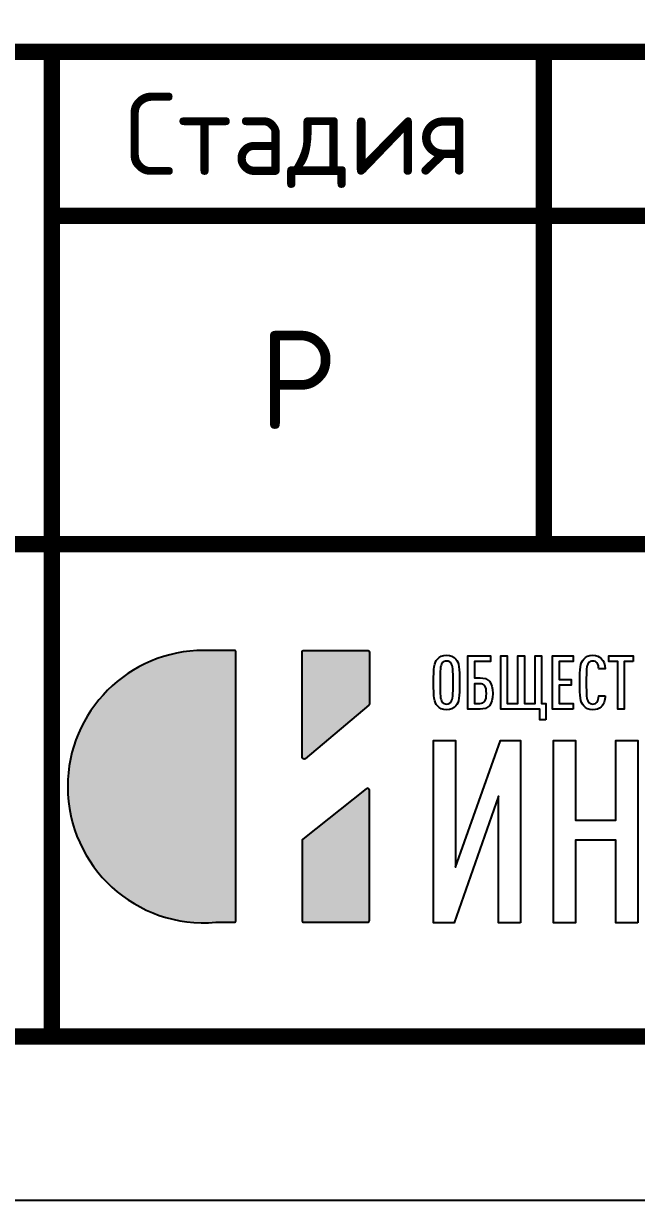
# Model space of a CAD drawing. Header units: millimetres. Extents: x 1601 to 14530, y 1157 to 12625.
# Drawn here: x 11187.23 to 11205.92, y 2828.45 to 2864.31 of the extents above; entities that cross this region are included whole.
import ezdxf
from ezdxf.enums import TextEntityAlignment as Align

# ---------------------------------------------------------------- set-up
doc = ezdxf.new("R2010")
doc.units = ezdxf.units.MM
doc.styles.add('GOST', font='GOST Common.ttf')

# ---------------------------------------------------------------- blocks, each defined once
blk = doc.blocks.new('Лого')
h = blk.add_hatch(color=151)
h.set_gradient(color1=(158, 191, 227), color2=(46, 54, 92), tint=1, name='HEMISPHERICAL')
edge = h.paths.add_edge_path()
edge.add_spline(control_points=[(0.349, 0.4943), (-0.1909, 0.4468), (-0.6571, 0.8707), (-0.6571, 1.4146), (-0.6571, 1.4146), (-0.6571, 1.9249), (-0.2434, 2.3386), (0.2669, 2.3386), (0.2669, 2.3386), (0.2669, 2.3386), (0.4714, 2.3386), (0.4714, 2.3386), (0.4714, 2.3386), (0.4787, 2.3386), (0.4846, 2.3327), (0.4846, 2.3254), (0.4846, 2.3254), (0.4846, 2.3254), (0.4846, 0.5075), (0.4846, 0.5075), (0.4846, 0.5075), (0.4846, 0.5003), (0.4787, 0.4943), (0.4714, 0.4943), (0.4714, 0.4943), (0.4714, 0.4943), (0.3502, 0.4943), (0.3502, 0.4943), (0.3502, 0.4943), (0.3497, 0.4943), (0.3494, 0.4943), (0.349, 0.4943)], knot_values=[0, 0, 0, 0, 0.111111, 0.111111, 0.111111, 0.111211, 0.222222, 0.222222, 0.222222, 0.222322, 0.333333, 0.333333, 0.333333, 0.333433, 0.444444, 0.444444, 0.444444, 0.444544, 0.555556, 0.555556, 0.555556, 0.555656, 0.666667, 0.666667, 0.666667, 0.666767, 0.777778, 0.777778, 0.777778, 0.777878, 1, 1, 1, 1], degree=3, periodic=0)
edge = h.paths.add_edge_path()
edge.add_spline(control_points=[(0.9551, 1.604), (0.9551, 1.604), (1.3853, 1.966), (1.3853, 1.966), (1.3853, 1.966), (1.3884, 1.9686), (1.39, 1.972), (1.39, 1.9761), (1.39, 1.9761), (1.39, 1.9761), (1.39, 2.3254), (1.39, 2.3254), (1.39, 2.3254), (1.39, 2.3327), (1.3841, 2.3386), (1.3768, 2.3386), (1.3768, 2.3386), (1.3768, 2.3386), (0.9466, 2.3386), (0.9466, 2.3386), (0.9466, 2.3386), (0.9393, 2.3386), (0.9334, 2.3327), (0.9334, 2.3254), (0.9334, 2.3254), (0.9334, 2.3254), (0.9334, 1.6141), (0.9334, 1.6141), (0.9334, 1.6141), (0.9334, 1.6089), (0.9363, 1.6044), (0.941, 1.6021), (0.941, 1.6021), (0.9458, 1.5999), (0.9511, 1.6006), (0.9551, 1.604)], knot_values=[0, 0, 0, 0, 0.1, 0.1, 0.1, 0.1001, 0.2, 0.2, 0.2, 0.2001, 0.3, 0.3, 0.3, 0.3001, 0.4, 0.4, 0.4, 0.4001, 0.5, 0.5, 0.5, 0.5001, 0.6, 0.6, 0.6, 0.6001, 0.7, 0.7, 0.7, 0.7001, 0.8, 0.8, 0.8, 0.8001, 1, 1, 1, 1], degree=3, periodic=0)
edge = h.paths.add_edge_path()
edge.add_spline(control_points=[(0.9384, 1.0593), (0.9384, 1.0593), (1.3686, 1.4007), (1.3686, 1.4007), (1.3686, 1.4007), (1.3727, 1.4039), (1.3779, 1.4045), (1.3826, 1.4023), (1.3826, 1.4023), (1.3873, 1.4), (1.39, 1.3956), (1.39, 1.3904), (1.39, 1.3904), (1.39, 1.3904), (1.39, 0.5075), (1.39, 0.5075), (1.39, 0.5075), (1.39, 0.5003), (1.3841, 0.4943), (1.3768, 0.4943), (1.3768, 0.4943), (1.3768, 0.4943), (0.9466, 0.4943), (0.9466, 0.4943), (0.9466, 0.4943), (0.9393, 0.4943), (0.9334, 0.5003), (0.9334, 0.5075), (0.9334, 0.5075), (0.9334, 0.5075), (0.9334, 1.049), (0.9334, 1.049), (0.9334, 1.049), (0.9334, 1.0531), (0.9351, 1.0567), (0.9384, 1.0593)], knot_values=[0, 0, 0, 0, 0.1, 0.1, 0.1, 0.1001, 0.2, 0.2, 0.2, 0.2001, 0.3, 0.3, 0.3, 0.3001, 0.4, 0.4, 0.4, 0.4001, 0.5, 0.5, 0.5, 0.5001, 0.6, 0.6, 0.6, 0.6001, 0.7, 0.7, 0.7, 0.7001, 0.8, 0.8, 0.8, 0.8001, 1, 1, 1, 1], degree=3, periodic=0)
at = {"color": 159}
for points, knots in [([(0.349, 0.4943), (-0.1909, 0.4468), (-0.6571, 0.8707), (-0.6571, 1.4146), (-0.6571, 1.4146), (-0.6571, 1.9249), (-0.2434, 2.3386), (0.2669, 2.3386), (0.2669, 2.3386), (0.2669, 2.3386), (0.4714, 2.3386), (0.4714, 2.3386), (0.4714, 2.3386), (0.4787, 2.3386), (0.4846, 2.3327), (0.4846, 2.3254), (0.4846, 2.3254), (0.4846, 2.3254), (0.4846, 0.5075), (0.4846, 0.5075), (0.4846, 0.5075), (0.4846, 0.5003), (0.4787, 0.4943), (0.4714, 0.4943), (0.4714, 0.4943), (0.4714, 0.4943), (0.3502, 0.4943), (0.3502, 0.4943), (0.3502, 0.4943), (0.3497, 0.4943), (0.3494, 0.4943), (0.349, 0.4943)], [0, 0, 0, 0, 0.111111, 0.111111, 0.111111, 0.111111, 0.222222, 0.222222, 0.222222, 0.222222, 0.333333, 0.333333, 0.333333, 0.333333, 0.444444, 0.444444, 0.444444, 0.444444, 0.555556, 0.555556, 0.555556, 0.555556, 0.666667, 0.666667, 0.666667, 0.666667, 0.777778, 0.777778, 0.777778, 0.777778, 1, 1, 1, 1]), ([(0.9551, 1.604), (0.9551, 1.604), (1.3853, 1.966), (1.3853, 1.966), (1.3853, 1.966), (1.3884, 1.9686), (1.39, 1.972), (1.39, 1.9761), (1.39, 1.9761), (1.39, 1.9761), (1.39, 2.3254), (1.39, 2.3254), (1.39, 2.3254), (1.39, 2.3327), (1.3841, 2.3386), (1.3768, 2.3386), (1.3768, 2.3386), (1.3768, 2.3386), (0.9466, 2.3386), (0.9466, 2.3386), (0.9466, 2.3386), (0.9393, 2.3386), (0.9334, 2.3327), (0.9334, 2.3254), (0.9334, 2.3254), (0.9334, 2.3254), (0.9334, 1.6141), (0.9334, 1.6141), (0.9334, 1.6141), (0.9334, 1.6089), (0.9363, 1.6044), (0.941, 1.6021), (0.941, 1.6021), (0.9458, 1.5999), (0.9511, 1.6006), (0.9551, 1.604)], [0, 0, 0, 0, 0.1, 0.1, 0.1, 0.1, 0.2, 0.2, 0.2, 0.2, 0.3, 0.3, 0.3, 0.3, 0.4, 0.4, 0.4, 0.4, 0.5, 0.5, 0.5, 0.5, 0.6, 0.6, 0.6, 0.6, 0.7, 0.7, 0.7, 0.7, 0.8, 0.8, 0.8, 0.8, 1, 1, 1, 1]), ([(2.0023, 2.1207), (2.0023, 2.2208), (1.9992, 2.2533), (1.9759, 2.2792), (1.9759, 2.2792), (1.9616, 2.2949), (1.9423, 2.3056), (1.9139, 2.3056), (1.9139, 2.3056), (1.8854, 2.3056), (1.8661, 2.2949), (1.8519, 2.2792), (1.8519, 2.2792), (1.8286, 2.2533), (1.8255, 2.2208), (1.8255, 2.1207), (1.8255, 2.1207), (1.8255, 2.0206), (1.8286, 1.9881), (1.8519, 1.9622), (1.8519, 1.9622), (1.8661, 1.9465), (1.8854, 1.9358), (1.9139, 1.9358), (1.9139, 1.9358), (1.9423, 1.9358), (1.9616, 1.9465), (1.9759, 1.9622), (1.9759, 1.9622), (1.9992, 1.9881), (2.0023, 2.0206), (2.0023, 2.1207)], [0, 0, 0, 0, 0.111111, 0.111111, 0.111111, 0.111111, 0.222222, 0.222222, 0.222222, 0.222222, 0.333333, 0.333333, 0.333333, 0.333333, 0.444444, 0.444444, 0.444444, 0.444444, 0.555556, 0.555556, 0.555556, 0.555556, 0.666667, 0.666667, 0.666667, 0.666667, 0.777778, 0.777778, 0.777778, 0.777778, 1, 1, 1, 1]), ([(1.9586, 2.1207), (1.9586, 2.0349), (1.956, 2.0059), (1.9433, 1.9886), (1.9433, 1.9886), (1.9372, 1.9805), (1.9281, 1.9749), (1.9139, 1.9749), (1.9139, 1.9749), (1.8997, 1.9749), (1.89, 1.9805), (1.8839, 1.9886), (1.8839, 1.9886), (1.8712, 2.0059), (1.8692, 2.0349), (1.8692, 2.1207), (1.8692, 2.1207), (1.8692, 2.2065), (1.8712, 2.2355), (1.8839, 2.2528), (1.8839, 2.2528), (1.89, 2.2609), (1.8997, 2.2665), (1.9139, 2.2665), (1.9139, 2.2665), (1.9281, 2.2665), (1.9372, 2.2609), (1.9433, 2.2528), (1.9433, 2.2528), (1.956, 2.2355), (1.9586, 2.2065), (1.9586, 2.1207)], [0, 0, 0, 0, 0.111111, 0.111111, 0.111111, 0.111111, 0.222222, 0.222222, 0.222222, 0.222222, 0.333333, 0.333333, 0.333333, 0.333333, 0.444444, 0.444444, 0.444444, 0.444444, 0.555556, 0.555556, 0.555556, 0.555556, 0.666667, 0.666667, 0.666667, 0.666667, 0.777778, 0.777778, 0.777778, 0.777778, 1, 1, 1, 1]), ([(2.2278, 2.046), (2.2278, 2.1263), (2.1958, 2.1522), (2.1409, 2.1522), (2.1409, 2.1522), (2.1409, 2.1522), (2.1023, 2.1522), (2.1023, 2.1522), (2.1023, 2.1522), (2.1023, 2.1522), (2.1023, 2.2624), (2.1023, 2.2624), (2.1023, 2.2624), (2.1023, 2.2624), (2.2115, 2.2624), (2.2115, 2.2624), (2.2115, 2.2624), (2.2115, 2.2624), (2.2115, 2.3015), (2.2115, 2.3015), (2.2115, 2.3015), (2.2115, 2.3015), (2.0586, 2.3015), (2.0586, 2.3015), (2.0586, 2.3015), (2.0586, 2.3015), (2.0586, 1.9399), (2.0586, 1.9399), (2.0586, 1.9399), (2.0586, 1.9399), (2.1409, 1.9399), (2.1409, 1.9399), (2.1409, 1.9399), (2.1953, 1.9399), (2.2278, 1.9663), (2.2278, 2.046)], [0, 0, 0, 0, 0.1, 0.1, 0.1, 0.1, 0.2, 0.2, 0.2, 0.2, 0.3, 0.3, 0.3, 0.3, 0.4, 0.4, 0.4, 0.4, 0.5, 0.5, 0.5, 0.5, 0.6, 0.6, 0.6, 0.6, 0.7, 0.7, 0.7, 0.7, 0.8, 0.8, 0.8, 0.8, 1, 1, 1, 1]), ([(2.5874, 1.8678), (2.5874, 1.8678), (2.5874, 1.979), (2.5874, 1.979), (2.5874, 1.979), (2.5874, 1.979), (2.5589, 1.979), (2.5589, 1.979), (2.5589, 1.979), (2.5589, 1.979), (2.5589, 2.3015), (2.5589, 2.3015), (2.5589, 2.3015), (2.5589, 2.3015), (2.5153, 2.3015), (2.5153, 2.3015), (2.5153, 2.3015), (2.5153, 2.3015), (2.5153, 1.979), (2.5153, 1.979), (2.5153, 1.979), (2.5153, 1.979), (2.4421, 1.979), (2.4421, 1.979), (2.4421, 1.979), (2.4421, 1.979), (2.4421, 2.3015), (2.4421, 2.3015), (2.4421, 2.3015), (2.4421, 2.3015), (2.3984, 2.3015), (2.3984, 2.3015), (2.3984, 2.3015), (2.3984, 2.3015), (2.3984, 1.979), (2.3984, 1.979), (2.3984, 1.979), (2.3984, 1.979), (2.3253, 1.979), (2.3253, 1.979), (2.3253, 1.979), (2.3253, 1.979), (2.3253, 2.3015), (2.3253, 2.3015), (2.3253, 2.3015), (2.3253, 2.3015), (2.2816, 2.3015), (2.2816, 2.3015), (2.2816, 2.3015), (2.2816, 2.3015), (2.2816, 1.9399), (2.2816, 1.9399), (2.2816, 1.9399), (2.2816, 1.9399), (2.5457, 1.9399), (2.5457, 1.9399), (2.5457, 1.9399), (2.5457, 1.9399), (2.5457, 1.8678), (2.5457, 1.8678), (2.5457, 1.8678), (2.5457, 1.8678), (2.5874, 1.8678), (2.5874, 1.8678)], [0, 0, 0, 0, 0.058824, 0.058824, 0.058824, 0.058824, 0.117647, 0.117647, 0.117647, 0.117647, 0.176471, 0.176471, 0.176471, 0.176471, 0.235294, 0.235294, 0.235294, 0.235294, 0.294118, 0.294118, 0.294118, 0.294118, 0.352941, 0.352941, 0.352941, 0.352941, 0.411765, 0.411765, 0.411765, 0.411765, 0.470588, 0.470588, 0.470588, 0.470588, 0.529412, 0.529412, 0.529412, 0.529412, 0.588235, 0.588235, 0.588235, 0.588235, 0.647059, 0.647059, 0.647059, 0.647059, 0.705882, 0.705882, 0.705882, 0.705882, 0.764706, 0.764706, 0.764706, 0.764706, 0.823529, 0.823529, 0.823529, 0.823529, 0.882353, 0.882353, 0.882353, 0.882353, 1, 1, 1, 1]), ([(2.7733, 1.9399), (2.7733, 1.9399), (2.7733, 1.979), (2.7733, 1.979), (2.7733, 1.979), (2.7733, 1.979), (2.6773, 1.979), (2.6773, 1.979), (2.6773, 1.979), (2.6773, 1.979), (2.6773, 2.1019), (2.6773, 2.1019), (2.6773, 2.1019), (2.6773, 2.1019), (2.7601, 2.1019), (2.7601, 2.1019), (2.7601, 2.1019), (2.7601, 2.1019), (2.7601, 2.141), (2.7601, 2.141), (2.7601, 2.141), (2.7601, 2.141), (2.6773, 2.141), (2.6773, 2.141), (2.6773, 2.141), (2.6773, 2.141), (2.6773, 2.2624), (2.6773, 2.2624), (2.6773, 2.2624), (2.6773, 2.2624), (2.7733, 2.2624), (2.7733, 2.2624), (2.7733, 2.2624), (2.7733, 2.2624), (2.7733, 2.3015), (2.7733, 2.3015), (2.7733, 2.3015), (2.7733, 2.3015), (2.6336, 2.3015), (2.6336, 2.3015), (2.6336, 2.3015), (2.6336, 2.3015), (2.6336, 1.9399), (2.6336, 1.9399), (2.6336, 1.9399), (2.6336, 1.9399), (2.7733, 1.9399), (2.7733, 1.9399)], [0, 0, 0, 0, 0.076923, 0.076923, 0.076923, 0.076923, 0.153846, 0.153846, 0.153846, 0.153846, 0.230769, 0.230769, 0.230769, 0.230769, 0.307692, 0.307692, 0.307692, 0.307692, 0.384615, 0.384615, 0.384615, 0.384615, 0.461538, 0.461538, 0.461538, 0.461538, 0.538462, 0.538462, 0.538462, 0.538462, 0.615385, 0.615385, 0.615385, 0.615385, 0.692308, 0.692308, 0.692308, 0.692308, 0.769231, 0.769231, 0.769231, 0.769231, 0.846154, 0.846154, 0.846154, 0.846154, 1, 1, 1, 1]), ([(2.9897, 2.0293), (2.9897, 2.0293), (2.9465, 2.0293), (2.9465, 2.0293), (2.9465, 2.0293), (2.946, 2.014), (2.9429, 1.9983), (2.9348, 1.9876), (2.9348, 1.9876), (2.9292, 1.9805), (2.9201, 1.9749), (2.9064, 1.9749), (2.9064, 1.9749), (2.8921, 1.9749), (2.8825, 1.9805), (2.8764, 1.9886), (2.8764, 1.9886), (2.8637, 2.0059), (2.8617, 2.0349), (2.8617, 2.1207), (2.8617, 2.1207), (2.8617, 2.2065), (2.8637, 2.2355), (2.8764, 2.2528), (2.8764, 2.2528), (2.8825, 2.2609), (2.8921, 2.2665), (2.9064, 2.2665), (2.9064, 2.2665), (2.9201, 2.2665), (2.9292, 2.2609), (2.9348, 2.2538), (2.9348, 2.2538), (2.9434, 2.2431), (2.946, 2.2279), (2.9465, 2.2126), (2.9465, 2.2126), (2.9465, 2.2126), (2.9897, 2.2126), (2.9897, 2.2126), (2.9897, 2.2126), (2.9891, 2.2421), (2.9805, 2.268), (2.9638, 2.2843), (2.9638, 2.2843), (2.9495, 2.298), (2.9318, 2.3056), (2.9064, 2.3056), (2.9064, 2.3056), (2.8779, 2.3056), (2.8581, 2.2949), (2.8444, 2.2792), (2.8444, 2.2792), (2.8205, 2.2517), (2.818, 2.2208), (2.818, 2.1207), (2.818, 2.1207), (2.818, 2.0206), (2.8205, 1.9897), (2.8444, 1.9622), (2.8444, 1.9622), (2.8581, 1.9465), (2.8779, 1.9358), (2.9064, 1.9358), (2.9064, 1.9358), (2.9302, 1.9358), (2.948, 1.9429), (2.9622, 1.9556), (2.9622, 1.9556), (2.98, 1.9719), (2.9891, 1.9988), (2.9897, 2.0293)], [0, 0, 0, 0, 0.052632, 0.052632, 0.052632, 0.052632, 0.105263, 0.105263, 0.105263, 0.105263, 0.157895, 0.157895, 0.157895, 0.157895, 0.210526, 0.210526, 0.210526, 0.210526, 0.263158, 0.263158, 0.263158, 0.263158, 0.315789, 0.315789, 0.315789, 0.315789, 0.368421, 0.368421, 0.368421, 0.368421, 0.421053, 0.421053, 0.421053, 0.421053, 0.473684, 0.473684, 0.473684, 0.473684, 0.526316, 0.526316, 0.526316, 0.526316, 0.578947, 0.578947, 0.578947, 0.578947, 0.631579, 0.631579, 0.631579, 0.631579, 0.684211, 0.684211, 0.684211, 0.684211, 0.736842, 0.736842, 0.736842, 0.736842, 0.789474, 0.789474, 0.789474, 0.789474, 0.842105, 0.842105, 0.842105, 0.842105, 0.894737, 0.894737, 0.894737, 0.894737, 1, 1, 1, 1]), ([(3.1796, 2.2624), (3.1796, 2.2624), (3.1796, 2.3015), (3.1796, 2.3015), (3.1796, 2.3015), (3.1796, 2.3015), (3.0145, 2.3015), (3.0145, 2.3015), (3.0145, 2.3015), (3.0145, 2.3015), (3.0145, 2.2624), (3.0145, 2.2624), (3.0145, 2.2624), (3.0145, 2.2624), (3.0755, 2.2624), (3.0755, 2.2624), (3.0755, 2.2624), (3.0755, 2.2624), (3.0755, 1.9399), (3.0755, 1.9399), (3.0755, 1.9399), (3.0755, 1.9399), (3.1192, 1.9399), (3.1192, 1.9399), (3.1192, 1.9399), (3.1192, 1.9399), (3.1192, 2.2624), (3.1192, 2.2624), (3.1192, 2.2624), (3.1192, 2.2624), (3.1796, 2.2624), (3.1796, 2.2624)], [0, 0, 0, 0, 0.111111, 0.111111, 0.111111, 0.111111, 0.222222, 0.222222, 0.222222, 0.222222, 0.333333, 0.333333, 0.333333, 0.333333, 0.444444, 0.444444, 0.444444, 0.444444, 0.555556, 0.555556, 0.555556, 0.555556, 0.666667, 0.666667, 0.666667, 0.666667, 0.777778, 0.777778, 0.777778, 0.777778, 1, 1, 1, 1]), ([(2.1841, 2.046), (2.1841, 1.9973), (2.1689, 1.979), (2.1404, 1.979), (2.1404, 1.979), (2.1404, 1.979), (2.1023, 1.979), (2.1023, 1.979), (2.1023, 1.979), (2.1023, 1.979), (2.1023, 2.1126), (2.1023, 2.1126), (2.1023, 2.1126), (2.1023, 2.1126), (2.1404, 2.1126), (2.1404, 2.1126), (2.1404, 2.1126), (2.1689, 2.1126), (2.1841, 2.0948), (2.1841, 2.046)], [0, 0, 0, 0, 0.166667, 0.166667, 0.166667, 0.166667, 0.333333, 0.333333, 0.333333, 0.333333, 0.5, 0.5, 0.5, 0.5, 0.666667, 0.666667, 0.666667, 0.666667, 1, 1, 1, 1]), ([(2.416, 0.4914), (2.416, 0.4914), (2.416, 1.7272), (2.416, 1.7272), (2.416, 1.7272), (2.416, 1.7272), (2.2789, 1.7272), (2.2789, 1.7272), (2.2789, 1.7272), (2.2789, 1.7272), (1.9752, 0.8681), (1.9752, 0.8681), (1.9752, 0.8681), (1.9752, 0.8681), (1.9752, 1.7272), (1.9752, 1.7272), (1.9752, 1.7272), (1.9752, 1.7272), (1.826, 1.7272), (1.826, 1.7272), (1.826, 1.7272), (1.826, 1.7272), (1.826, 0.4914), (1.826, 0.4914), (1.826, 0.4914), (1.826, 0.4914), (1.9648, 0.4914), (1.9648, 0.4914), (1.9648, 0.4914), (1.9648, 0.4914), (2.2668, 1.3488), (2.2668, 1.3488), (2.2668, 1.3488), (2.2668, 1.3488), (2.2668, 0.4914), (2.2668, 0.4914), (2.2668, 0.4914), (2.2668, 0.4914), (2.416, 0.4914), (2.416, 0.4914)], [0, 0, 0, 0, 0.090909, 0.090909, 0.090909, 0.090909, 0.181818, 0.181818, 0.181818, 0.181818, 0.272727, 0.272727, 0.272727, 0.272727, 0.363636, 0.363636, 0.363636, 0.363636, 0.454545, 0.454545, 0.454545, 0.454545, 0.545455, 0.545455, 0.545455, 0.545455, 0.636364, 0.636364, 0.636364, 0.636364, 0.727273, 0.727273, 0.727273, 0.727273, 0.818182, 0.818182, 0.818182, 0.818182, 1, 1, 1, 1]), ([(3.211, 0.4914), (3.211, 0.4914), (3.211, 1.7272), (3.211, 1.7272), (3.211, 1.7272), (3.211, 1.7272), (3.0617, 1.7272), (3.0617, 1.7272), (3.0617, 1.7272), (3.0617, 1.7272), (3.0617, 1.1874), (3.0617, 1.1874), (3.0617, 1.1874), (3.0617, 1.1874), (2.7875, 1.1874), (2.7875, 1.1874), (2.7875, 1.1874), (2.7875, 1.1874), (2.7875, 1.7272), (2.7875, 1.7272), (2.7875, 1.7272), (2.7875, 1.7272), (2.6382, 1.7272), (2.6382, 1.7272), (2.6382, 1.7272), (2.6382, 1.7272), (2.6382, 0.4914), (2.6382, 0.4914), (2.6382, 0.4914), (2.6382, 0.4914), (2.7875, 0.4914), (2.7875, 0.4914), (2.7875, 0.4914), (2.7875, 0.4914), (2.7875, 1.052), (2.7875, 1.052), (2.7875, 1.052), (2.7875, 1.052), (3.0617, 1.052), (3.0617, 1.052), (3.0617, 1.052), (3.0617, 1.052), (3.0617, 0.4914), (3.0617, 0.4914), (3.0617, 0.4914), (3.0617, 0.4914), (3.211, 0.4914), (3.211, 0.4914)], [0, 0, 0, 0, 0.076923, 0.076923, 0.076923, 0.076923, 0.153846, 0.153846, 0.153846, 0.153846, 0.230769, 0.230769, 0.230769, 0.230769, 0.307692, 0.307692, 0.307692, 0.307692, 0.384615, 0.384615, 0.384615, 0.384615, 0.461538, 0.461538, 0.461538, 0.461538, 0.538462, 0.538462, 0.538462, 0.538462, 0.615385, 0.615385, 0.615385, 0.615385, 0.692308, 0.692308, 0.692308, 0.692308, 0.769231, 0.769231, 0.769231, 0.769231, 0.846154, 0.846154, 0.846154, 0.846154, 1, 1, 1, 1]), ([(0.9384, 1.0593), (0.9384, 1.0593), (1.3686, 1.4007), (1.3686, 1.4007), (1.3686, 1.4007), (1.3727, 1.4039), (1.3779, 1.4045), (1.3826, 1.4023), (1.3826, 1.4023), (1.3873, 1.4), (1.39, 1.3956), (1.39, 1.3904), (1.39, 1.3904), (1.39, 1.3904), (1.39, 0.5075), (1.39, 0.5075), (1.39, 0.5075), (1.39, 0.5003), (1.3841, 0.4943), (1.3768, 0.4943), (1.3768, 0.4943), (1.3768, 0.4943), (0.9466, 0.4943), (0.9466, 0.4943), (0.9466, 0.4943), (0.9393, 0.4943), (0.9334, 0.5003), (0.9334, 0.5075), (0.9334, 0.5075), (0.9334, 0.5075), (0.9334, 1.049), (0.9334, 1.049), (0.9334, 1.049), (0.9334, 1.0531), (0.9351, 1.0567), (0.9384, 1.0593)], [0, 0, 0, 0, 0.1, 0.1, 0.1, 0.1, 0.2, 0.2, 0.2, 0.2, 0.3, 0.3, 0.3, 0.3, 0.4, 0.4, 0.4, 0.4, 0.5, 0.5, 0.5, 0.5, 0.6, 0.6, 0.6, 0.6, 0.7, 0.7, 0.7, 0.7, 0.8, 0.8, 0.8, 0.8, 1, 1, 1, 1])]:
    blk.add_open_spline(points, degree=3, knots=knots, dxfattribs=at)

msp = doc.modelspace()

# ---------------------------------------------------------------- linework, layer by layer
msp.add_lwpolyline([(10649.0991, 3248.4461), (11243.0991, 3248.4461), (11243.0991, 2828.4461), (10649.0991, 2828.4461)], close=True)
at = {"const_width": 0.5}
msp.add_lwpolyline([(10669.0991, 3243.4461), (11238.0991, 3243.4461), (11238.0991, 2833.4461), (10669.0991, 2833.4461)], close=True, dxfattribs=at)
for points in [[(11053.0991, 2863.4461), (11238.0991, 2863.4461)], [(11188.0991, 2863.4461), (11188.0991, 2833.4461)], [(11203.0991, 2863.4461), (11203.0991, 2848.4461)], [(11188.0991, 2858.4461), (11238.0991, 2858.4461)], [(11118.0991, 2848.4461), (11238.0991, 2848.4461)]]:
    msp.add_lwpolyline(points, dxfattribs=at)

# ---------------------------------------------------------------- block references
at = {"xscale": 4.492609629394886, "yscale": 4.492609629394886, "zscale": 4.492609629394886}
msp.add_blockref('Лого', (11191.5327, 2834.7013), dxfattribs=at)

# ---------------------------------------------------------------- texts
at = {"style": 'GOST'}
for s, height, p in [('Стадия', 2.5, (11195.5991, 2860.9461)), ('Р', 3, (11195.5991, 2853.4461)), ('Р', 3, (11195.5991, 2853.4461))]:
    msp.add_text(s, height=height, dxfattribs=at).set_placement(p, align=Align.MIDDLE_CENTER)

doc.saveas('drawing.dxf')
